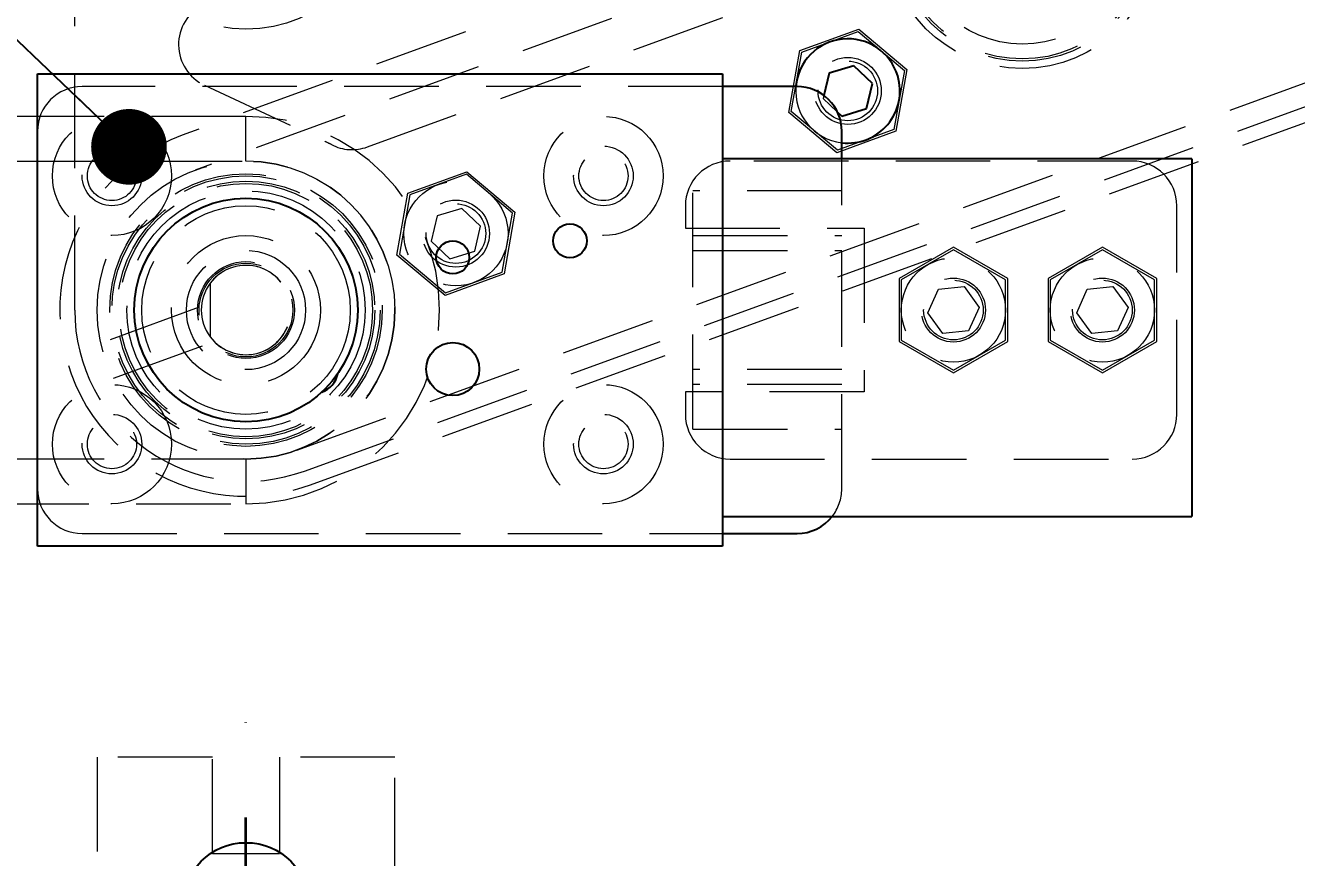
# Model space of a CAD drawing. Header units: millimetres. Extents: x 2 to 418, y 2 to 295.
# Drawn here: x 72.26 to 89.33, y 204.2 to 215.37 of the extents above; entities that cross this region are included whole.
import ezdxf

# ---------------------------------------------------------------- set-up
doc = ezdxf.new("R2010")
doc.units = ezdxf.units.MM
doc.linetypes.add('HIDDEN', pattern=[1.905, 1.27, -0.635])
doc.linetypes.add('PHANTOM', pattern=[12.7, 6.35, -1.27, 1.27, -1.27, 1.27, -1.27])
doc.styles.add('SLDTEXTSTYLE0', font='TXT', dxfattribs={"width": 0.75})
doc.dimstyles.new('SLDDIMSTYLE0', dxfattribs={"dimtxt": 0.18, "dimasz": 1.016, "dimexe": 0, "dimexo": 0.0625, "dimgap": 0, "dimtad": 0, "dimtih": 1, "dimtoh": 1, "dimdec": 0, "dimrnd": 1e-09, "dimzin": 0, "dimdsep": 46, "dimtxsty": 'Standard', "dimblk1": 'DOT', "dimblk2": 'DOT', "dimsah": 1, "dimcen": 0.09, "dimadec": 0, "dimazin": 0, "dimtfac": 1.016, "dimtdec": 0, "dimtofl": 0, "dimtmove": 0, "dimatfit": 3, "dimldrblk": 'DOT', "dimfxl": 1, "dimfrac": 2, "dimtolj": 1, "dimtzin": 0, "dimarcsym": 0})
doc.dimstyles.new('SLDDIMSTYLE2', dxfattribs={"dimtxt": 3.5, "dimasz": 3.302, "dimexe": 0, "dimexo": 0.0625, "dimgap": 0.875, "dimtad": 1, "dimlfac": 5, "dimrnd": 1e-09, "dimzin": 12, "dimdsep": 46, "dimtxsty": 'SLDTEXTSTYLE0', "dimsah": 1, "dimcen": 0.09, "dimadec": 0, "dimazin": 3, "dimtfac": 1, "dimtofl": 0, "dimtmove": 0, "dimatfit": 3, "dimfxl": 1, "dimfrac": 2, "dimtolj": 1, "dimtzin": 12, "dimarcsym": 0})
doc.dimstyles.new('SLDDIMSTYLE3', dxfattribs={"dimtxt": 3.5, "dimasz": 3.302, "dimexe": 0, "dimexo": 0.0625, "dimgap": 0.875, "dimtad": 1, "dimdec": 0, "dimlfac": 5, "dimrnd": 1e-09, "dimzin": 12, "dimdsep": 46, "dimtxsty": 'SLDTEXTSTYLE0', "dimsah": 1, "dimcen": 0.09, "dimadec": 0, "dimazin": 3, "dimtfac": 1, "dimtdec": 0, "dimtofl": 0, "dimtmove": 0, "dimatfit": 3, "dimfxl": 1, "dimfrac": 2, "dimtolj": 1, "dimtzin": 12, "dimarcsym": 0})
doc.dimstyles.new('SLDDIMSTYLE4', dxfattribs={"dimtxt": 3.5, "dimasz": 3.302, "dimexe": 0, "dimexo": 0.0625, "dimgap": 0.875, "dimtad": 1, "dimdec": 4, "dimlfac": 5, "dimzin": 12, "dimdsep": 46, "dimtxsty": 'SLDTEXTSTYLE0', "dimsah": 1, "dimcen": 0.09, "dimazin": 3, "dimtfac": 1, "dimtofl": 0, "dimtmove": 0, "dimatfit": 3, "dimfxl": 1, "dimfrac": 2, "dimtolj": 1, "dimtzin": 12, "dimarcsym": 0})

# ---------------------------------------------------------------- blocks, each defined once
blk = doc.blocks.new('_D_1')
at = {"color": 7, "linetype": 'Continuous', "lineweight": 18}
for p, q in [((84.515, 247.682), (140.979, 247.682)), ((139.979, 201.552), (139.979, 247.682)), ((118.224, 201.552), (140.979, 201.552))]:
    blk.add_line(p, q, dxfattribs=at)
for points in [[(139.979, 247.682), (139.471, 244.38), (140.487, 244.38)], [(139.979, 201.552), (140.487, 204.854), (139.471, 204.854)]]:
    blk.add_solid(points, dxfattribs=at)
at = {"color": 7, "linetype": 'Continuous', "lineweight": 18, "insert": (135.468, 220.738), "char_height": 3.5, "attachment_point": 1, "rotation": 90, "style": 'SLDTEXTSTYLE0'}
blk.add_mtext('231', dxfattribs=at)
blk = doc.blocks.new('_D_2')
at = {"color": 7, "linetype": 'Continuous', "lineweight": 18}
blk.add_arc((30.799, 201.552), 66.419, 0, 20, dxfattribs=at)
for points in [[(93.213, 224.269), (93.783, 220.977), (94.746, 221.301)], [(97.218, 201.552), (97.644, 204.866), (96.628, 204.841)]]:
    blk.add_solid(points, dxfattribs=at)
at = {"color": 7, "linetype": 'Continuous', "lineweight": 18, "insert": (99.753, 218.553), "char_height": 3.5, "attachment_point": 1, "rotation": 281.0095, "style": 'SLDTEXTSTYLE0'}
blk.add_mtext('20°', dxfattribs=at)
blk = doc.blocks.new('_D_3')
at = {"color": 7, "linetype": 'Continuous', "lineweight": 18}
for p, q in [((51.224, 210.552), (51.224, 178.552)), ((117.224, 200.552), (117.224, 178.552)), ((117.224, 179.552), (51.224, 179.552))]:
    blk.add_line(p, q, dxfattribs=at)
for points in [[(51.224, 179.552), (54.526, 179.044), (54.526, 180.06)], [(117.224, 179.552), (113.922, 180.06), (113.922, 179.044)]]:
    blk.add_solid(points, dxfattribs=at)
at = {"color": 7, "linetype": 'Continuous', "lineweight": 18, "insert": (80.344, 184.064), "char_height": 3.5, "attachment_point": 1, "style": 'SLDTEXTSTYLE0'}
blk.add_mtext('330', dxfattribs=at)
blk = doc.blocks.new('_Dot')
at = {"color": 0, "linetype": 'ByBlock', "lineweight": -2}
blk.add_line((-0.5, 0), (-1, 0), dxfattribs=at)
at = {"color": 0, "linetype": 'ByBlock', "const_width": 0.5}
blk.add_lwpolyline([(-0.25, 0, 1), (0.25, 0, 1)], format="xyb", close=True, dxfattribs=at)

msp = doc.modelspace()

# ---------------------------------------------------------------- linework, layer by layer
at = {"color": 7, "linetype": 'HIDDEN', "lineweight": 18}
for p, q in [((103.232932, 224.407228), (74.368569, 213.901458)), ((103.403944, 223.937381), (74.539579, 213.431612)), ((75.907659, 209.672841), (104.772023, 220.178611)), ((76.078669, 209.202995), (104.943034, 219.708765)), ((76.010265, 209.390934), (99.983378, 218.116433)), ((72.923619, 211.552227), (72.923619, 217.152227)), ((76.853418, 213.741692), (84.190176, 216.412053)), ((82.659253, 215.035426), (83.451349, 215.323725)), ((82.685789, 215.013159), (83.445334, 215.28961)), ((83.445334, 215.28961), (84.06452, 214.770052)), ((83.451349, 215.323725), (84.097072, 214.7819)), ((82.512879, 214.2053), (82.659253, 215.035426)), ((82.545431, 214.217148), (82.685789, 215.013159)), ((84.06452, 214.770052), (83.924162, 213.974041)), ((84.097072, 214.7819), (83.950699, 213.951774)), ((74.664612, 214.571341), (76.280165, 213.817996)), ((81.623619, 214.552227), (73.023619, 214.552227)), ((82.982347, 214.433178), (82.97312, 214.394243)), ((82.97312, 214.394243), (83.162935, 214.215167)), ((75.223619, 214.152227), (65.417512, 214.152227)), ((75.223619, 213.552227), (75.223619, 214.152227)), ((83.158602, 213.663475), (82.512879, 214.2053)), ((83.164618, 213.697589), (82.545431, 214.217148)), ((83.950699, 213.951774), (83.158602, 213.663475)), ((83.924162, 213.974041), (83.164618, 213.697589)), ((64.378608, 213.552227), (75.223619, 213.552227)), ((87.123619, 213.552227), (81.723619, 213.552227)), ((83.223619, 209.152227), (83.223619, 213.582227)), ((77.396974, 213.120113), (78.18907, 213.408413)), ((78.183055, 213.374298), (77.423511, 213.097846)), ((78.802241, 212.854739), (78.183055, 213.374298)), ((78.18907, 213.408413), (78.834793, 212.866587)), ((77.250601, 212.289988), (77.396974, 213.120113)), ((77.423511, 213.097846), (77.283153, 212.301836)), ((83.223619, 213.152227), (81.223619, 213.152227)), ((81.223619, 209.952227), (81.223619, 213.152227)), ((78.122579, 212.915361), (77.790724, 212.816004)), ((78.374553, 212.677644), (78.122579, 212.915361)), ((78.661883, 212.058728), (78.802241, 212.854739)), ((78.834793, 212.866587), (78.68842, 212.036461)), ((81.123619, 212.952227), (81.123619, 212.652227)), ((87.723619, 210.152227), (87.723619, 212.952227)), ((77.790724, 212.816004), (77.710841, 212.47893)), ((78.29467, 212.34057), (78.374553, 212.677644)), ((81.123619, 212.652227), (83.523619, 212.652227)), ((81.223619, 212.552227), (83.223619, 212.552227)), ((83.523619, 212.652227), (83.523619, 210.452227)), ((77.710841, 212.47893), (77.962815, 212.241213)), ((81.223619, 212.352227), (83.223619, 212.352227)), ((84.723619, 212.395158), (83.993619, 211.973692)), ((84.723619, 212.360517), (84.023619, 211.956372)), ((85.453619, 211.973692), (84.723619, 212.395158)), ((85.423619, 211.956372), (84.723619, 212.360517)), ((86.723619, 212.395158), (85.993619, 211.973692)), ((86.723619, 212.360517), (86.023619, 211.956372)), ((87.453619, 211.973692), (86.723619, 212.395158)), ((87.423619, 211.956372), (86.723619, 212.360517)), ((77.896323, 211.748162), (77.250601, 212.289988)), ((77.283153, 212.301836), (77.902339, 211.782277)), ((77.962815, 212.241213), (78.29467, 212.34057)), ((78.68842, 212.036461), (77.896323, 211.748162)), ((77.902339, 211.782277), (78.661883, 212.058728)), ((74.743619, 211.912227), (74.743619, 211.192227)), ((83.993619, 211.973692), (83.993619, 211.130761)), ((84.023619, 211.956372), (84.023619, 211.148082)), ((84.379016, 211.516889), (84.520714, 211.832993)), ((84.520714, 211.832993), (84.865317, 211.868331)), ((84.865317, 211.868331), (85.068222, 211.587565)), ((85.423619, 211.148082), (85.423619, 211.956372)), ((85.453619, 211.130761), (85.453619, 211.973692)), ((85.993619, 211.973692), (85.993619, 211.130761)), ((86.023619, 211.956372), (86.023619, 211.148082)), ((86.379016, 211.516889), (86.520714, 211.832993)), ((86.520714, 211.832993), (86.865317, 211.868331)), ((86.865317, 211.868331), (87.068222, 211.587565)), ((87.423619, 211.148082), (87.423619, 211.956372)), ((87.453619, 211.130761), (87.453619, 211.973692)), ((74.59355, 211.588945), (73.273101, 211.108341)), ((84.581922, 211.236123), (84.379016, 211.516889)), ((85.068222, 211.587565), (84.926524, 211.271461)), ((86.581921, 211.236123), (86.379016, 211.516889)), ((87.068222, 211.587565), (86.926525, 211.271461)), ((84.023619, 211.148082), (84.723619, 210.743936)), ((84.926524, 211.271461), (84.581922, 211.236123)), ((84.723619, 210.743936), (85.423619, 211.148082)), ((86.023619, 211.148082), (86.723619, 210.743936)), ((86.926525, 211.271461), (86.581921, 211.236123)), ((86.723619, 210.743936), (87.423619, 211.148082)), ((73.444472, 210.638626), (74.764697, 211.119148)), ((83.993619, 211.130761), (84.723619, 210.709295)), ((84.723619, 210.709295), (85.453619, 211.130761)), ((85.993619, 211.130761), (86.723619, 210.709295)), ((86.723619, 210.709295), (87.453619, 211.130761)), ((83.223619, 210.752227), (81.223619, 210.752227)), ((83.223619, 210.552227), (81.223619, 210.552227)), ((83.523619, 210.452227), (81.123619, 210.452227)), ((81.123619, 210.452227), (81.123619, 210.152227)), ((81.223619, 209.952227), (83.223619, 209.952227)), ((75.223619, 209.552227), (64.223619, 209.552227)), ((75.223619, 209.552227), (75.223619, 208.952227)), ((81.723619, 209.552227), (87.123619, 209.552227)), ((64.223619, 208.952227), (75.223619, 208.952227)), ((73.023619, 208.552227), (81.623619, 208.552227)), ((73.223619, 205.552227), (73.223619, 204.002227)), ((74.773619, 205.552227), (73.223619, 205.552227)), ((74.773619, 204.252227), (74.773619, 205.552227)), ((75.673619, 205.552227), (75.673619, 204.252227)), ((77.223619, 205.552227), (75.673619, 205.552227)), ((77.223619, 204.002227), (77.223619, 205.552227)), ((75.673619, 204.252227), (74.773619, 204.252227))]:
    msp.add_line(p, q, dxfattribs=at)
at = {"color": 7, "linetype": 'Continuous', "lineweight": 25}
for p, q in [((83.384858, 214.830674), (83.053002, 214.731317)), ((83.636831, 214.592957), (83.384858, 214.830674)), ((72.423619, 214.722227), (81.623619, 214.722227)), ((72.423619, 208.382227), (72.423619, 214.722227)), ((81.623619, 214.722227), (81.623619, 212.508877)), ((83.053002, 214.731317), (82.982347, 214.433178)), ((83.556949, 214.255883), (83.636831, 214.592957)), ((82.623619, 214.552227), (81.623619, 214.552227)), ((83.225093, 214.156526), (83.556949, 214.255883)), ((83.162935, 214.215167), (83.225093, 214.156526)), ((83.223619, 213.582227), (83.223619, 213.952227)), ((87.923619, 213.582227), (81.623619, 213.582227)), ((87.923619, 213.582227), (87.923619, 208.782227)), ((81.623619, 212.508877), (81.623619, 209.855577)), ((81.623619, 209.855577), (81.623619, 208.382227)), ((81.623619, 208.782227), (87.923619, 208.782227)), ((81.623619, 208.552227), (82.623619, 208.552227)), ((81.623619, 208.382227), (72.423619, 208.382227))]:
    msp.add_line(p, q, dxfattribs=at)
at = {"color": 7, "linetype": 'PHANTOM', "lineweight": 35}
msp.add_line((75.223619, 193.311275), (75.223619, 206.017625), dxfattribs=at)
at = {"color": 7, "linetype": 'HIDDEN', "lineweight": 18}
for centre, radius in [((75.223619, 217.152227), 1.83), ((85.648026, 216.623414), 1.83), ((85.648026, 216.623414), 1.73), ((85.648026, 216.623414), 1.7), ((85.648026, 216.623414), 1.5), ((83.304976, 214.4936), 0.45), ((83.304976, 214.4936), 0.4), ((73.423619, 213.352227), 0.8), ((80.023619, 213.352227), 0.8), ((73.423619, 213.352227), 0.4), ((80.023619, 213.352227), 0.4), ((73.423619, 213.352227), 0.33), ((75.223619, 211.552227), 2), ((80.023619, 213.352227), 0.33), ((75.223619, 211.552227), 1.83), ((75.223619, 211.552227), 1.8), ((75.223619, 211.552227), 1.73), ((75.223619, 211.552227), 1.7), ((78.042697, 212.578287), 0.7), ((75.223619, 211.552227), 1.6), ((78.042697, 212.578287), 0.45), ((75.223619, 211.552227), 1.4), ((78.042697, 212.578287), 0.4), ((75.223619, 211.552227), 1), ((75.223619, 211.552227), 0.8), ((75.223619, 211.552227), 0.65), ((75.223619, 211.552227), 0.63), ((84.723619, 211.552227), 0.7), ((86.723619, 211.552227), 0.7), ((84.723619, 211.552227), 0.43), ((84.723619, 211.552227), 0.4), ((86.723619, 211.552227), 0.43), ((86.723619, 211.552227), 0.4), ((73.423619, 209.752227), 0.8), ((80.023619, 209.752227), 0.8), ((73.423619, 209.752227), 0.4), ((80.023619, 209.752227), 0.4), ((73.423619, 209.752227), 0.33), ((80.023619, 209.752227), 0.33)]:
    msp.add_circle(centre, radius, dxfattribs=at)
at = {"color": 7, "linetype": 'Continuous', "lineweight": 25}
for centre, radius in [((75.223619, 211.552227), 1.5), ((79.573852, 212.481131), 0.226452), ((78.000291, 212.259205), 0.221925), ((78.000291, 210.759685), 0.356336), ((75.223619, 203.552227), 0.85)]:
    msp.add_circle(centre, radius, dxfattribs=at)
at = {"color": 7, "linetype": 'HIDDEN', "lineweight": 18}
for centre, radius, start, end in [((74.918183, 215.115126), 0.6, 116.7098368, 245), ((73.023619, 213.952227), 0.6, 90, 180), ((83.304976, 214.4936), 0.7, 175.195706, 263.325793), ((75.223619, 211.552227), 2.6, 270, 90), ((75.223619, 211.552227), 2.5, 110, 290), ((75.223619, 211.552227), 2.5, 62.64231, 65), ((76.648206, 214.305507), 0.6, 242.64231, 290), ((75.223619, 211.552227), 2, 270, 90), ((81.723619, 212.952227), 0.6, 90, 180), ((87.123619, 212.952227), 0.6, 0, 90), ((75.223619, 211.552227), 0.6, 39.2513821, 143.1301024), ((75.223619, 211.552227), 0.6, 216.8698976, 143.1301024), ((75.223619, 211.552227), 0.6, 143.1301024, 216.8698976), ((75.223619, 211.552227), 0.6, 216.8698976, 39.2513821), ((75.223619, 211.552227), 2.3, 180, 290), ((81.723619, 210.152227), 0.6, 180, 270), ((87.123619, 210.152227), 0.6, 270, 0), ((73.023619, 209.152227), 0.6, 180, 270), ((82.623619, 209.152227), 0.6, 321.9268767, 0)]:
    msp.add_arc(centre, radius, start, end, dxfattribs=at)
at = {"color": 7, "linetype": 'Continuous', "lineweight": 25}
for centre, radius, start, end in [((83.304976, 214.4936), 0.7, 16.6676028, 175.195706), ((83.304976, 214.4936), 0.7, 263.325793, 16.6676028), ((82.623619, 213.952227), 0.6, 0, 90), ((76.136032, 210.759685), 0.326206, 289.0399699, 349.0034584), ((82.623619, 209.152227), 0.6, 270, 321.9268767)]:
    msp.add_arc(centre, radius, start, end, dxfattribs=at)

# ---------------------------------------------------------------- dimensions: what is measured, and where the dimension line sits
at = {"color": 7, "linetype": 'Continuous', "lineweight": 18}
dim = msp.add_linear_dim(base=(139.979438, 247.682188), p1=(117.223619, 201.552227), p2=(83.514564, 247.682188), angle=90, dimstyle='SLDDIMSTYLE3', dxfattribs=at)
dim.commit()
dim.dimension.update_dxf_attribs({"geometry": '_D_1', "text_midpoint": (139.979438, 224.617207), "dimtype": 160})
dim = msp.add_angular_dim_2l(base=(96.209266, 213.085769), line1=((90.162429, 223.15864), (107.057926, 229.308098)), line2=((117.223619, 201.552227), (64.223619, 201.552227)), dimstyle='SLDDIMSTYLE4', dxfattribs=at)
dim.commit()
dim.dimension.update_dxf_attribs({"geometry": '_D_2', "text_midpoint": (95.995919, 214.236356), "dimtype": 162})
dim = msp.add_linear_dim(base=(51.223619, 179.552227), p1=(117.223619, 201.552227), p2=(51.223619, 211.552227), dimstyle='SLDDIMSTYLE2', dxfattribs=at)
dim.commit()
dim.dimension.update_dxf_attribs({"geometry": '_D_3', "text_midpoint": (84.223619, 179.552227), "dimtype": 160})

# ---------------------------------------------------------------- leaders
at = {"color": 7, "linetype": 'Continuous', "lineweight": 0}
msp.add_leader([(73.652366, 213.743217), (45.143191, 240.927726)], dimstyle='SLDDIMSTYLE0', dxfattribs=at)

doc.saveas('drawing.dxf')
